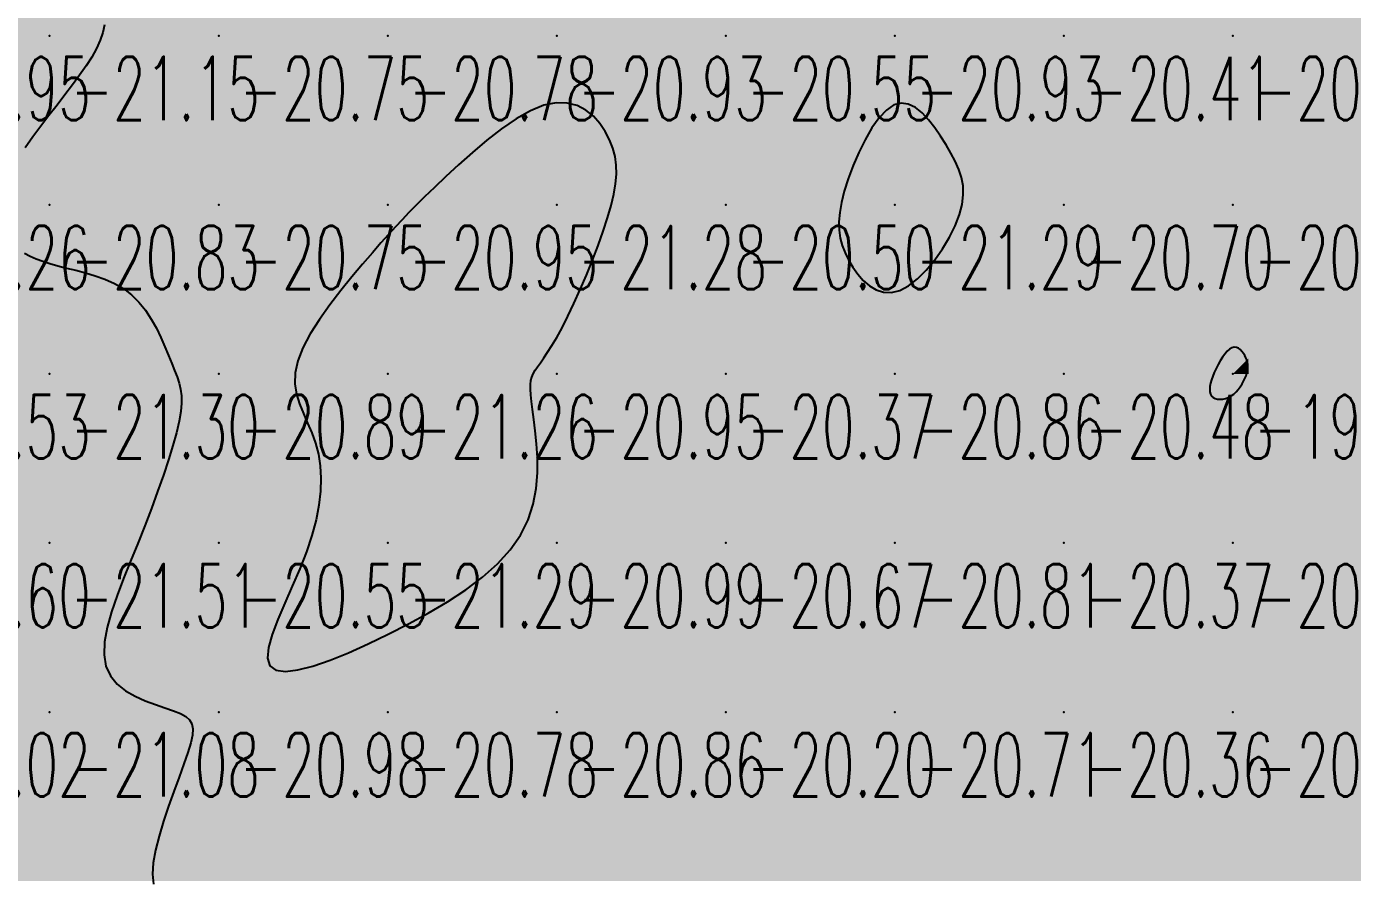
# Model space of a CAD drawing. Header units: millimetres. Extents: x 88261 to 90953, y 390274 to 392322.
# Drawn here: x 89158.9 to 89237.3, y 391107.5 to 391157.8 of the extents above; entities that cross this region are included whole.
import ezdxf
from ezdxf.enums import TextEntityAlignment as Align

# ---------------------------------------------------------------- set-up
doc = ezdxf.new("R2010")
doc.units = ezdxf.units.MM
doc.header["$LTSCALE"] = 25
for name, color, linetype in [('CN_03_00', 7, 'Continuous'), ('CN_04_00', 242, 'Continuous'), ('COTEAlt', 7, 'Continuous'), ('TN_COLORIAGE', 7, 'Continuous')]:
    doc.layers.add(name, color=color, linetype=linetype)
doc.styles.add('Simplex 1.0', font='Simplex.shx', dxfattribs={"width": 0.99, "height": 2.5})
doc.styles.get("Standard").update_dxf_attribs({"font": 'times.ttf'})

# ---------------------------------------------------------------- blocks, each defined once
blk = doc.blocks.new('COTE')
at = {"color": 0}
blk.add_point((0, 0), dxfattribs=at)
at = {"layer": 'COTEAlt'}
blk.add_attdef('ALT', text='', height=3.75, dxfattribs=at).set_placement((1.25, -1.25), align=Align.TOP_LEFT)

msp = doc.modelspace()

# ---------------------------------------------------------------- linework, layer by layer
at = {"layer": 'CN_03_00', "elevation": -21, "flags": 128}
for points in [[(89163.491, 391157.881), (89163.393, 391157.433), (89163.24, 391156.971), (89163.02, 391156.486), (89162.738, 391155.977), (89162.402, 391155.446), (89162.021, 391154.894), (89161.603, 391154.323), (89161.156, 391153.735), (89160.689, 391153.131), (89160.209, 391152.513), (89159.727, 391151.883), (89159.252, 391151.247), (89158.795, 391150.613)], [(89158.766, 391144.376), (89159.092, 391144.206), (89159.448, 391144.048), (89159.839, 391143.901), (89160.269, 391143.761), (89160.74, 391143.628), (89161.255, 391143.497), (89161.803, 391143.361), (89162.373, 391143.211), (89162.951, 391143.036), (89163.525, 391142.829), (89164.083, 391142.579), (89164.612, 391142.277), (89165.1, 391141.914), (89165.536, 391141.485), (89165.923, 391141.001), (89166.266, 391140.48), (89166.569, 391139.936), (89166.836, 391139.386), (89167.072, 391138.845), (89167.282, 391138.331), (89167.471, 391137.859), (89167.64, 391137.439), (89167.788, 391137.057), (89167.907, 391136.692), (89167.994, 391136.326), (89168.043, 391135.937), (89168.047, 391135.505), (89168.003, 391135.011), (89167.904, 391134.434), (89167.747, 391133.76), (89167.537, 391132.995), (89167.278, 391132.153), (89166.977, 391131.245), (89166.639, 391130.285), (89166.271, 391129.285), (89165.877, 391128.257), (89165.464, 391127.215), (89165.04, 391126.17), (89164.625, 391125.136), (89164.241, 391124.128), (89163.911, 391123.159), (89163.657, 391122.242), (89163.502, 391121.392), (89163.467, 391120.622), (89163.576, 391119.945), (89163.842, 391119.372), (89164.24, 391118.894), (89164.738, 391118.498), (89165.304, 391118.172), (89165.903, 391117.904), (89166.503, 391117.68), (89167.071, 391117.489), (89167.574, 391117.318), (89167.985, 391117.153), (89168.302, 391116.98), (89168.529, 391116.782), (89168.668, 391116.542), (89168.725, 391116.245), (89168.702, 391115.875), (89168.604, 391115.414), (89168.433, 391114.847), (89168.197, 391114.166), (89167.914, 391113.39), (89167.604, 391112.548), (89167.288, 391111.667), (89166.987, 391110.775), (89166.721, 391109.9), (89166.512, 391109.07), (89166.38, 391108.313), (89166.34, 391107.648), (89166.385, 391107.061)]]:
    msp.add_lwpolyline(points, dxfattribs=at)
for points in [[(89175.043, 391125.711), (89174.602, 391124.686), (89174.157, 391123.676), (89173.75, 391122.713), (89173.418, 391121.829), (89173.203, 391121.055), (89173.143, 391120.425), (89173.278, 391119.969), (89173.636, 391119.71), (89174.2, 391119.636), (89174.94, 391119.725), (89175.829, 391119.955), (89176.836, 391120.303), (89177.933, 391120.748), (89179.091, 391121.268), (89180.281, 391121.841), (89181.475, 391122.449), (89182.651, 391123.089), (89183.787, 391123.764), (89184.86, 391124.473), (89185.851, 391125.22), (89186.736, 391126.005), (89187.495, 391126.829), (89188.105, 391127.695), (89188.553, 391128.6), (89188.854, 391129.529), (89189.032, 391130.463), (89189.109, 391131.383), (89189.11, 391132.271), (89189.058, 391133.107), (89188.975, 391133.872), (89188.885, 391134.548), (89188.808, 391135.121), (89188.749, 391135.6), (89188.709, 391135.997), (89188.69, 391136.328), (89188.694, 391136.604), (89188.722, 391136.841), (89188.777, 391137.051), (89188.858, 391137.249), (89188.969, 391137.447), (89189.109, 391137.659), (89189.278, 391137.899), (89189.476, 391138.179), (89189.703, 391138.512), (89189.959, 391138.913), (89190.244, 391139.393), (89190.559, 391139.967), (89190.9, 391140.642), (89191.261, 391141.401), (89191.63, 391142.221), (89191.999, 391143.081), (89192.355, 391143.959), (89192.69, 391144.831), (89192.994, 391145.676), (89193.256, 391146.471), (89193.467, 391147.2), (89193.625, 391147.866), (89193.729, 391148.479), (89193.776, 391149.049), (89193.766, 391149.585), (89193.696, 391150.097), (89193.567, 391150.594), (89193.376, 391151.085), (89193.121, 391151.575), (89192.803, 391152.046), (89192.42, 391152.473), (89191.97, 391152.833), (89191.453, 391153.102), (89190.868, 391153.255), (89190.213, 391153.27), (89189.489, 391153.122), (89188.697, 391152.797), (89187.856, 391152.32), (89186.988, 391151.728), (89186.114, 391151.055), (89185.257, 391150.336), (89184.44, 391149.607), (89183.683, 391148.903), (89183.009, 391148.26), (89182.433, 391147.702), (89181.938, 391147.215), (89181.5, 391146.774), (89181.096, 391146.355), (89180.702, 391145.934), (89180.295, 391145.484), (89179.85, 391144.983), (89179.344, 391144.405), (89178.762, 391143.732), (89178.127, 391142.98), (89177.469, 391142.17), (89176.82, 391141.324), (89176.21, 391140.462), (89175.671, 391139.608), (89175.233, 391138.782), (89174.928, 391138.006), (89174.778, 391137.296), (89174.763, 391136.644), (89174.857, 391136.035), (89175.032, 391135.456), (89175.26, 391134.891), (89175.513, 391134.326), (89175.764, 391133.748), (89175.985, 391133.142), (89176.151, 391132.495), (89176.257, 391131.806), (89176.299, 391131.073), (89176.273, 391130.295), (89176.178, 391129.471), (89176.01, 391128.601), (89175.765, 391127.684), (89175.442, 391126.719), (89175.043, 391125.711)], [(89211.053, 391142.44), (89211.581, 391142.852), (89212.104, 391143.373), (89212.605, 391143.976), (89213.069, 391144.632), (89213.479, 391145.316), (89213.82, 391145.999), (89214.075, 391146.655), (89214.232, 391147.262), (89214.297, 391147.823), (89214.279, 391148.349), (89214.187, 391148.85), (89214.032, 391149.333), (89213.821, 391149.81), (89213.565, 391150.29), (89213.273, 391150.782), (89212.953, 391151.29), (89212.609, 391151.792), (89212.244, 391152.261), (89211.859, 391152.67), (89211.459, 391152.989), (89211.044, 391153.193), (89210.619, 391153.252), (89210.185, 391153.141), (89209.746, 391152.84), (89209.31, 391152.375), (89208.886, 391151.779), (89208.483, 391151.087), (89208.109, 391150.334), (89207.774, 391149.553), (89207.487, 391148.779), (89207.257, 391148.046), (89207.09, 391147.381), (89206.986, 391146.782), (89206.941, 391146.238), (89206.954, 391145.738), (89207.019, 391145.273), (89207.136, 391144.831), (89207.301, 391144.404), (89207.51, 391143.979), (89207.761, 391143.554), (89208.052, 391143.142), (89208.382, 391142.766), (89208.748, 391142.447), (89209.148, 391142.206), (89209.581, 391142.064), (89210.044, 391142.043), (89210.537, 391142.164), (89211.053, 391142.44)]]:
    msp.add_lwpolyline(points, close=True, dxfattribs=at)
at = {"layer": 'CN_04_00', "elevation": -20, "flags": 128}
msp.add_lwpolyline([(89230.294, 391136.043), (89230.435, 391136.173), (89230.565, 391136.319), (89230.682, 391136.476), (89230.788, 391136.639), (89230.88, 391136.806), (89230.958, 391136.971), (89231.022, 391137.129), (89231.072, 391137.279), (89231.106, 391137.42), (89231.125, 391137.554), (89231.13, 391137.684), (89231.121, 391137.81), (89231.097, 391137.935), (89231.059, 391138.061), (89231.008, 391138.189), (89230.943, 391138.32), (89230.865, 391138.448), (89230.776, 391138.567), (89230.675, 391138.669), (89230.566, 391138.748), (89230.447, 391138.796), (89230.321, 391138.808), (89230.188, 391138.776), (89230.05, 391138.695), (89229.908, 391138.571), (89229.766, 391138.41), (89229.627, 391138.221), (89229.491, 391138.011), (89229.364, 391137.786), (89229.246, 391137.554), (89229.14, 391137.323), (89229.049, 391137.099), (89228.976, 391136.885), (89228.92, 391136.683), (89228.886, 391136.495), (89228.873, 391136.324), (89228.885, 391136.171), (89228.922, 391136.038), (89228.987, 391135.928), (89229.08, 391135.843), (89229.198, 391135.782), (89229.335, 391135.746), (89229.487, 391135.735), (89229.648, 391135.748), (89229.815, 391135.785), (89229.981, 391135.847), (89230.142, 391135.934), (89230.294, 391136.043)], close=True, dxfattribs=at)
at = {"layer": 'TN_COLORIAGE', "color": 233}
for points in [[(89160.249, 391167.239, -21), (89151.33, 391158.32, -21), (89160.249, 391157.239, -21), (89152.632, 391157.239, -21)], [(89160.249, 391167.239, -21), (89165.475, 391167.239, -21), (89160.249, 391157.239, -21), (89163.227, 391160.218, -21)], [(89163.227, 391160.218, -21.148), (89163.991, 391157.239, -21.148), (89160.249, 391157.239, -21.148)], [(89150.249, 391147.239, -21), (89156.271, 391147.239, -21), (89160.249, 391157.239, -21), (89160.249, 391152.65, -21)], [(89150.249, 391147.239, -21), (89150.249, 391155.748, -21), (89160.249, 391157.239, -21), (89152.632, 391157.239, -21)], [(89163.991, 391157.239, -21.148), (89160.249, 391152.65, -21.148), (89160.249, 391157.239, -21.148)], [(89190.249, 391155.113, -21.277), (89181.889, 391147.239, -21.277), (89190.249, 391147.239, -21.277)], [(89194.049, 391151.04, -21.277), (89190.249, 391155.113, -21.277), (89190.249, 391147.239, -21.277)], [(89206.558, 391147.239, -21.293), (89210.249, 391155.264, -21.293), (89210.249, 391147.239, -21.293)], [(89213.557, 391150.547, -21.293), (89210.249, 391155.264, -21.293), (89210.249, 391147.239, -21.293)], [(89193.809, 391147.239, -21.277), (89194.049, 391151.04, -21.277), (89190.249, 391147.239, -21.277)], [(89213.557, 391150.547, -21.293), (89215.161, 391147.239, -21.293), (89210.249, 391147.239, -21.293)], [(89190.249, 391147.239, -21), (89181.889, 391147.239, -21), (89180.249, 391137.239, -21), (89180.249, 391145.487, -21)], [(89190.249, 391147.239, -21), (89190.249, 391138.831, -21), (89180.249, 391137.239, -21), (89188.548, 391137.239, -21)], [(89193.809, 391147.239, -21.277), (89190.249, 391138.831, -21.277), (89190.249, 391147.239, -21.277)], [(89207.063, 391144.054, -21.293), (89206.558, 391147.239, -21.293), (89210.249, 391147.239, -21.293)], [(89207.063, 391144.054, -21.293), (89210.249, 391140.423, -21.293), (89210.249, 391147.239, -21.293)], [(89215.161, 391147.239, -21.293), (89210.249, 391140.423, -21.293), (89210.249, 391147.239, -21.293)], [(89173.18, 391137.239, -21.256), (89180.249, 391145.487, -21.256), (89180.249, 391137.239, -21.256)], [(89150.249, 391137.239, -21), (89157.771, 391144.762, -21), (89160.249, 391137.239, -21), (89160.249, 391143.585, -21)], [(89165.674, 391142.665, -21.302), (89160.249, 391143.585, -21.302), (89160.249, 391137.239, -21.302)], [(89165.674, 391142.665, -21.302), (89167.652, 391137.239, -21.302), (89160.249, 391137.239, -21.302)], [(89150.249, 391127.239, -21.302), (89160.249, 391127.239, -21.302), (89160.249, 391137.239, -21.302)], [(89150.249, 391137.239, -21.302), (89150.249, 391127.239, -21.302), (89160.249, 391137.239, -21.302)], [(89160.249, 391127.239, -21), (89168.541, 391135.531, -21), (89160.249, 391137.239, -21), (89167.652, 391137.239, -21)], [(89176.602, 391133.593, -21.256), (89173.18, 391137.239, -21.256), (89180.249, 391137.239, -21.256)], [(89180.249, 391127.239, -21), (89176.318, 391127.239, -21), (89180.249, 391137.239, -21), (89176.602, 391133.593, -21)], [(89180.249, 391127.239, -21), (89188.712, 391135.702, -21), (89180.249, 391137.239, -21), (89188.548, 391137.239, -21)], [(89165.609, 391127.239, -21.515), (89168.541, 391135.531, -21.515), (89160.249, 391127.239, -21.515)], [(89188.712, 391135.702, -21.289), (89189.917, 391127.239, -21.289), (89180.249, 391127.239, -21.289)], [(89150.249, 391127.239, -21.515), (89150.249, 391117.239, -21.515), (89160.249, 391127.239, -21.515)], [(89150.249, 391117.239, -21.515), (89160.249, 391117.239, -21.515), (89160.249, 391127.239, -21.515)], [(89160.249, 391127.239, -21), (89165.609, 391127.239, -21), (89160.249, 391117.239, -21), (89161.807, 391118.798, -21)], [(89176.318, 391127.239, -21.289), (89170.775, 391117.765, -21.289), (89180.249, 391127.239, -21.289)], [(89180.249, 391121.51, -21.289), (89170.775, 391117.765, -21.289), (89180.249, 391127.239, -21.289)], [(89180.249, 391121.51, -21.289), (89189.917, 391127.239, -21.289), (89180.249, 391127.239, -21.289)], [(89161.807, 391118.798, -21.082), (89168.619, 391117.239, -21.082), (89160.249, 391117.239, -21.082)], [(89160.249, 391117.239, -21), (89150.677, 391107.668, -21), (89150.249, 391117.239, -21), (89150.249, 391108.771, -21)], [(89160.249, 391107.239, -21), (89150.522, 391107.239, -21), (89160.249, 391117.239, -21), (89150.677, 391107.668, -21)], [(89160.249, 391107.239, -21), (89169.161, 391116.152, -21), (89160.249, 391117.239, -21), (89168.619, 391117.239, -21)], [(89165.336, 391107.239, -21.131), (89169.161, 391116.152, -21.131), (89160.249, 391107.239, -21.131)]]:
    msp.add_solid(points, dxfattribs=at)
at = {"layer": 'TN_COLORIAGE', "color": 223}
for points in [[(89163.991, 391157.239, -20.652), (89163.227, 391160.218, -20.652), (89170.249, 391157.239, -20.652), (89170.249, 391167.239, -20.652)], [(89177.381, 391164.372, -20.652), (89178.03, 391167.239, -20.652), (89170.249, 391157.239, -20.652), (89170.249, 391167.239, -20.652)], [(89180.249, 391164.166, -20.641), (89182.414, 391167.239, -20.641), (89180.249, 391157.239, -20.641), (89190.249, 391167.239, -20.641)], [(89180.249, 391157.239, -20.641), (89190.249, 391157.239, -20.641), (89190.249, 391167.239, -20.641)], [(89190.249, 391167.239, -20.206), (89190.249, 391157.239, -20.206), (89200.249, 391167.239, -20.206)], [(89190.249, 391157.239, -20.206), (89200.249, 391157.239, -20.206), (89200.249, 391167.239, -20.206)], [(89200.249, 391167.239, -20.227), (89200.249, 391157.239, -20.227), (89210.249, 391167.239, -20.227)], [(89200.249, 391157.239, -20.227), (89210.249, 391157.239, -20.227), (89210.249, 391167.239, -20.227)], [(89210.249, 391167.239, -20.521), (89210.249, 391157.239, -20.521), (89220.249, 391167.239, -20.521)], [(89210.249, 391157.239, -20.521), (89220.249, 391157.239, -20.521), (89220.249, 391167.239, -20.521)], [(89220.249, 391167.239, -20.057), (89220.249, 391157.239, -20.057), (89230.249, 391167.239, -20.057)], [(89220.249, 391157.239, -20.057), (89230.249, 391157.239, -20.057), (89230.249, 391167.239, -20.057)], [(89230.249, 391157.239, -20), (89235.88, 391162.87, -20), (89230.249, 391167.239, -20), (89233.309, 391167.239, -20)], [(89240.249, 391157.239, -20), (89240.249, 391165.001, -20), (89230.249, 391157.239, -20), (89235.88, 391162.87, -20)], [(89180.249, 391164.166, -20.753), (89177.381, 391164.372, -20.753), (89180.249, 391157.239, -20.753), (89170.249, 391157.239, -20.753)], [(89160.249, 391152.65, -20.753), (89163.991, 391157.239, -20.753), (89160.249, 391147.239, -20.753), (89170.249, 391157.239, -20.753)], [(89160.249, 391147.239, -20.753), (89170.249, 391147.239, -20.753), (89170.249, 391157.239, -20.753)], [(89170.249, 391157.239, -20.776), (89170.249, 391147.239, -20.776), (89180.249, 391157.239, -20.776)], [(89170.249, 391147.239, -20.776), (89180.249, 391147.239, -20.776), (89180.249, 391157.239, -20.776)], [(89180.249, 391157.239, -20.925), (89180.249, 391147.239, -20.925), (89190.249, 391157.239, -20.925)], [(89181.889, 391147.239, -20.925), (89190.249, 391155.113, -20.925), (89180.249, 391147.239, -20.925), (89190.249, 391157.239, -20.925)], [(89190.249, 391155.113, -20.548), (89194.049, 391151.04, -20.548), (89190.249, 391157.239, -20.548), (89200.249, 391157.239, -20.548)], [(89194.049, 391151.04, -20.499), (89193.809, 391147.239, -20.499), (89200.249, 391157.239, -20.499), (89200.249, 391147.239, -20.499)], [(89200.249, 391157.239, -20.928), (89200.249, 391147.239, -20.928), (89210.249, 391157.239, -20.928)], [(89210.249, 391155.264, -20.499), (89206.558, 391147.239, -20.499), (89210.249, 391157.239, -20.499), (89200.249, 391147.239, -20.499)], [(89210.249, 391155.264, -20.407), (89213.557, 391150.547, -20.407), (89210.249, 391157.239, -20.407), (89220.249, 391157.239, -20.407)], [(89215.161, 391147.239, -20.407), (89213.557, 391150.547, -20.407), (89220.249, 391147.239, -20.407), (89220.249, 391157.239, -20.407)], [(89220.249, 391157.239, -20.166), (89220.249, 391147.239, -20.166), (89230.249, 391157.239, -20.166)], [(89220.249, 391147.239, -20.166), (89230.249, 391147.239, -20.166), (89230.249, 391157.239, -20.166)], [(89230.249, 391157.239, -20.447), (89230.249, 391147.239, -20.447), (89240.249, 391157.239, -20.447)], [(89230.249, 391147.239, -20.447), (89240.249, 391147.239, -20.447), (89240.249, 391157.239, -20.447)], [(89160.249, 391152.65, -20.826), (89156.271, 391147.239, -20.826), (89160.249, 391147.239, -20.826)], [(89156.271, 391147.239, -20.826), (89157.771, 391144.762, -20.826), (89160.249, 391147.239, -20.826)], [(89160.249, 391143.585, -20.826), (89157.771, 391144.762, -20.826), (89160.249, 391147.239, -20.826)], [(89160.249, 391143.585, -20.745), (89165.674, 391142.665, -20.745), (89160.249, 391147.239, -20.745), (89170.249, 391147.239, -20.745)], [(89167.652, 391137.239, -20.745), (89165.674, 391142.665, -20.745), (89170.249, 391137.239, -20.745), (89170.249, 391147.239, -20.745)], [(89170.249, 391147.239, -20.946), (89170.249, 391137.239, -20.946), (89180.249, 391147.239, -20.946)], [(89180.249, 391145.487, -20.894), (89173.18, 391137.239, -20.894), (89180.249, 391147.239, -20.894), (89170.249, 391137.239, -20.894)], [(89180.249, 391145.487, -20.946), (89181.889, 391147.239, -20.946), (89180.249, 391147.239, -20.946)], [(89190.249, 391138.831, -20.499), (89193.809, 391147.239, -20.499), (89190.249, 391137.239, -20.499), (89200.249, 391147.239, -20.499)], [(89190.249, 391137.239, -20.499), (89200.249, 391137.239, -20.499), (89200.249, 391147.239, -20.499)], [(89206.558, 391147.239, -20.373), (89207.063, 391144.054, -20.373), (89200.249, 391147.239, -20.373), (89200.249, 391137.239, -20.373)], [(89210.249, 391140.423, -20.697), (89215.161, 391147.239, -20.697), (89210.249, 391137.239, -20.697), (89220.249, 391147.239, -20.697)], [(89210.249, 391137.239, -20.697), (89220.249, 391137.239, -20.697), (89220.249, 391147.239, -20.697)], [(89220.249, 391147.239, -20.264), (89220.249, 391137.239, -20.264), (89230.249, 391147.239, -20.264)], [(89220.249, 391137.239, -20), (89228.979, 391137.239, -20), (89230.249, 391147.239, -20), (89230.249, 391139.318, -20)], [(89240.249, 391147.239, -20), (89231.154, 391138.144, -20), (89230.249, 391147.239, -20), (89230.249, 391139.318, -20)], [(89240.249, 391147.239, -20), (89231.154, 391138.144, -20), (89240.249, 391137.239, -20), (89231.183, 391137.239, -20)], [(89210.249, 391140.423, -20.373), (89207.063, 391144.054, -20.373), (89210.249, 391137.239, -20.373), (89200.249, 391137.239, -20.373)], [(89188.548, 391137.239, -20.948), (89190.249, 391138.831, -20.948), (89190.249, 391137.239, -20.948)], [(89168.541, 391135.531, -20.554), (89165.609, 391127.239, -20.554), (89170.249, 391137.239, -20.554), (89170.249, 391127.239, -20.554)], [(89167.652, 391137.239, -20.894), (89168.541, 391135.531, -20.894), (89170.249, 391137.239, -20.894)], [(89173.18, 391137.239, -20.554), (89176.602, 391133.593, -20.554), (89170.249, 391137.239, -20.554), (89170.249, 391127.239, -20.554)], [(89188.548, 391137.239, -20.948), (89188.712, 391135.702, -20.948), (89190.249, 391137.239, -20.948)], [(89189.917, 391127.239, -20.948), (89188.712, 391135.702, -20.948), (89190.249, 391127.239, -20.948), (89190.249, 391137.239, -20.948)], [(89190.249, 391137.239, -20.373), (89190.249, 391127.239, -20.373), (89200.249, 391137.239, -20.373)], [(89190.249, 391127.239, -20.373), (89200.249, 391127.239, -20.373), (89200.249, 391137.239, -20.373)], [(89200.249, 391137.239, -20.863), (89200.249, 391127.239, -20.863), (89210.249, 391137.239, -20.863)], [(89200.249, 391127.239, -20.863), (89210.249, 391127.239, -20.863), (89210.249, 391137.239, -20.863)], [(89210.249, 391137.239, -20.476), (89210.249, 391127.239, -20.476), (89220.249, 391137.239, -20.476)], [(89210.249, 391127.239, -20.476), (89220.249, 391127.239, -20.476), (89220.249, 391137.239, -20.476)], [(89220.249, 391137.239, -20), (89228.979, 391137.239, -20), (89220.249, 391127.239, -20), (89228.673, 391135.664, -20)], [(89240.249, 391137.239, -20), (89231.183, 391137.239, -20), (89230.249, 391127.239, -20), (89230.249, 391135.674, -20)], [(89230.249, 391127.239, -20.672), (89240.249, 391127.239, -20.672), (89240.249, 391137.239, -20.672)], [(89230.249, 391127.239, -20), (89230.249, 391135.674, -20), (89220.249, 391127.239, -20), (89228.673, 391135.664, -20)], [(89176.602, 391133.593, -20.554), (89176.318, 391127.239, -20.554), (89170.249, 391127.239, -20.554)], [(89161.807, 391118.798, -20.554), (89165.609, 391127.239, -20.554), (89170.249, 391127.239, -20.554)], [(89168.619, 391117.239, -20.554), (89161.807, 391118.798, -20.554), (89170.249, 391117.239, -20.554), (89170.249, 391127.239, -20.554)], [(89170.775, 391117.765, -20.554), (89176.318, 391127.239, -20.554), (89170.249, 391117.239, -20.554), (89170.249, 391127.239, -20.554)], [(89189.917, 391127.239, -20.785), (89180.249, 391121.51, -20.785), (89190.249, 391127.239, -20.785), (89180.249, 391117.239, -20.785)], [(89180.249, 391117.239, -20.99), (89190.249, 391117.239, -20.99), (89190.249, 391127.239, -20.99)], [(89190.249, 391127.239, -20.667), (89190.249, 391117.239, -20.667), (89200.249, 391127.239, -20.667)], [(89190.249, 391117.239, -20.667), (89200.249, 391117.239, -20.667), (89200.249, 391127.239, -20.667)], [(89200.249, 391127.239, -20.806), (89200.249, 391117.239, -20.806), (89210.249, 391127.239, -20.806)], [(89200.249, 391117.239, -20.806), (89210.249, 391117.239, -20.806), (89210.249, 391127.239, -20.806)], [(89210.249, 391127.239, -20.37), (89210.249, 391117.239, -20.37), (89220.249, 391127.239, -20.37)], [(89210.249, 391117.239, -20.37), (89220.249, 391117.239, -20.37), (89220.249, 391127.239, -20.37)], [(89220.249, 391127.239, -20.373), (89220.249, 391117.239, -20.373), (89230.249, 391127.239, -20.373)], [(89220.249, 391117.239, -20.373), (89230.249, 391117.239, -20.373), (89230.249, 391127.239, -20.373)], [(89230.249, 391127.239, -20.111), (89230.249, 391117.239, -20.111), (89240.249, 391127.239, -20.111)], [(89230.249, 391117.239, -20), (89240.11, 391117.239, -20), (89240.249, 391127.239, -20), (89240.249, 391118.011, -20)], [(89170.775, 391117.765, -20.785), (89180.249, 391121.51, -20.785), (89170.249, 391117.239, -20.785), (89180.249, 391117.239, -20.785)], [(89169.161, 391116.152, -20.873), (89165.336, 391107.239, -20.873), (89170.249, 391117.239, -20.873), (89170.249, 391107.239, -20.873)], [(89168.619, 391117.239, -20.984), (89169.161, 391116.152, -20.984), (89170.249, 391117.239, -20.984)], [(89170.249, 391107.239, -20.785), (89180.249, 391107.239, -20.785), (89180.249, 391117.239, -20.785)], [(89170.249, 391117.239, -20.785), (89170.249, 391107.239, -20.785), (89180.249, 391117.239, -20.785)], [(89180.249, 391117.239, -20.857), (89180.249, 391107.239, -20.857), (89190.249, 391117.239, -20.857)], [(89180.249, 391107.239, -20.857), (89190.249, 391107.239, -20.857), (89190.249, 391117.239, -20.857)], [(89190.249, 391117.239, -20.205), (89190.249, 391107.239, -20.205), (89200.249, 391117.239, -20.205)], [(89190.249, 391107.239, -20.205), (89200.249, 391107.239, -20.205), (89200.249, 391117.239, -20.205)], [(89200.249, 391117.239, -20.714), (89200.249, 391107.239, -20.714), (89210.249, 391117.239, -20.714)], [(89200.249, 391107.239, -20.714), (89210.249, 391107.239, -20.714), (89210.249, 391117.239, -20.714)], [(89210.249, 391117.239, -20.363), (89210.249, 391107.239, -20.363), (89220.249, 391117.239, -20.363)], [(89210.249, 391107.239, -20.363), (89220.249, 391107.239, -20.363), (89220.249, 391117.239, -20.363)], [(89220.249, 391117.239, -20.658), (89220.249, 391107.239, -20.658), (89230.249, 391117.239, -20.658)], [(89220.249, 391107.239, -20.658), (89230.249, 391107.239, -20.658), (89230.249, 391117.239, -20.658)], [(89230.249, 391117.239, -20), (89240.11, 391117.239, -20), (89230.249, 391107.239, -20), (89240.074, 391117.065, -20)], [(89230.249, 391107.239, -20), (89240.074, 391117.065, -20), (89240.249, 391107.239, -20), (89240.249, 391116.959, -20)]]:
    msp.add_solid(points, dxfattribs=at)
at = {"layer": 'TN_COLORIAGE', "color": 213}
for points in [[(89230.249, 391139.318, -19.931), (89228.979, 391137.239, -19.931), (89230.249, 391137.239, -19.931)], [(89230.249, 391139.318, -19.931), (89231.154, 391138.144, -19.931), (89230.249, 391137.239, -19.931)], [(89231.183, 391137.239, -19.931), (89231.154, 391138.144, -19.931), (89230.249, 391137.239, -19.931)], [(89228.673, 391135.664, -19.931), (89228.979, 391137.239, -19.931), (89230.249, 391137.239, -19.931)], [(89228.673, 391135.664, -19.931), (89230.249, 391135.674, -19.931), (89230.249, 391137.239, -19.931)], [(89230.249, 391135.674, -19.931), (89231.183, 391137.239, -19.931), (89230.249, 391137.239, -19.931)]]:
    msp.add_solid(points, dxfattribs=at)

# ---------------------------------------------------------------- block references
at = {"layer": 'COTEAlt'}
ref = msp.add_blockref('COTE', (89150.249, 391157.239), dxfattribs=at)
ref.add_attrib('ALT', '-20.95', dxfattribs={"height": 3.75, "style": 'Simplex 1.0', "width": 0.6}).set_placement((89151.499, 391155.989), align=Align.TOP_LEFT)
ref = msp.add_blockref('COTE', (89160.249, 391157.239), dxfattribs=at)
ref.add_attrib('ALT', '-21.15', dxfattribs={"height": 3.75, "style": 'Simplex 1.0', "width": 0.6}).set_placement((89161.499, 391155.989), align=Align.TOP_LEFT)
ref = msp.add_blockref('COTE', (89170.249, 391157.239), dxfattribs=at)
ref.add_attrib('ALT', '-20.75', dxfattribs={"height": 3.75, "style": 'Simplex 1.0', "width": 0.6}).set_placement((89171.499, 391155.989), align=Align.TOP_LEFT)
ref = msp.add_blockref('COTE', (89180.249, 391157.239), dxfattribs=at)
ref.add_attrib('ALT', '-20.78', dxfattribs={"height": 3.75, "style": 'Simplex 1.0', "width": 0.6}).set_placement((89181.499, 391155.989), align=Align.TOP_LEFT)
ref = msp.add_blockref('COTE', (89190.249, 391157.239), dxfattribs=at)
ref.add_attrib('ALT', '-20.93', dxfattribs={"height": 3.75, "style": 'Simplex 1.0', "width": 0.6}).set_placement((89191.499, 391155.989), align=Align.TOP_LEFT)
ref = msp.add_blockref('COTE', (89200.249, 391157.239), dxfattribs=at)
ref.add_attrib('ALT', '-20.55', dxfattribs={"height": 3.75, "style": 'Simplex 1.0', "width": 0.6}).set_placement((89201.499, 391155.989), align=Align.TOP_LEFT)
ref = msp.add_blockref('COTE', (89210.249, 391157.239), dxfattribs=at)
ref.add_attrib('ALT', '-20.93', dxfattribs={"height": 3.75, "style": 'Simplex 1.0', "width": 0.6}).set_placement((89211.499, 391155.989), align=Align.TOP_LEFT)
ref = msp.add_blockref('COTE', (89220.249, 391157.239), dxfattribs=at)
ref.add_attrib('ALT', '-20.41', dxfattribs={"height": 3.75, "style": 'Simplex 1.0', "width": 0.6}).set_placement((89221.499, 391155.989), align=Align.TOP_LEFT)
ref = msp.add_blockref('COTE', (89230.249, 391157.239), dxfattribs=at)
ref.add_attrib('ALT', '-20.17', dxfattribs={"height": 3.75, "style": 'Simplex 1.0', "width": 0.6}).set_placement((89231.499, 391155.989), align=Align.TOP_LEFT)
ref = msp.add_blockref('COTE', (89150.249, 391147.239), dxfattribs=at)
ref.add_attrib('ALT', '-21.26', dxfattribs={"height": 3.75, "style": 'Simplex 1.0', "width": 0.6}).set_placement((89151.499, 391145.989), align=Align.TOP_LEFT)
ref = msp.add_blockref('COTE', (89160.249, 391147.239), dxfattribs=at)
ref.add_attrib('ALT', '-20.83', dxfattribs={"height": 3.75, "style": 'Simplex 1.0', "width": 0.6}).set_placement((89161.499, 391145.989), align=Align.TOP_LEFT)
ref = msp.add_blockref('COTE', (89170.249, 391147.239), dxfattribs=at)
ref.add_attrib('ALT', '-20.75', dxfattribs={"height": 3.75, "style": 'Simplex 1.0', "width": 0.6}).set_placement((89171.499, 391145.989), align=Align.TOP_LEFT)
ref = msp.add_blockref('COTE', (89180.249, 391147.239), dxfattribs=at)
ref.add_attrib('ALT', '-20.95', dxfattribs={"height": 3.75, "style": 'Simplex 1.0', "width": 0.6}).set_placement((89181.499, 391145.989), align=Align.TOP_LEFT)
ref = msp.add_blockref('COTE', (89190.249, 391147.239), dxfattribs=at)
ref.add_attrib('ALT', '-21.28', dxfattribs={"height": 3.75, "style": 'Simplex 1.0', "width": 0.6}).set_placement((89191.499, 391145.989), align=Align.TOP_LEFT)
ref = msp.add_blockref('COTE', (89200.249, 391147.239), dxfattribs=at)
ref.add_attrib('ALT', '-20.50', dxfattribs={"height": 3.75, "style": 'Simplex 1.0', "width": 0.6}).set_placement((89201.499, 391145.989), align=Align.TOP_LEFT)
ref = msp.add_blockref('COTE', (89210.249, 391147.239), dxfattribs=at)
ref.add_attrib('ALT', '-21.29', dxfattribs={"height": 3.75, "style": 'Simplex 1.0', "width": 0.6}).set_placement((89211.499, 391145.989), align=Align.TOP_LEFT)
ref = msp.add_blockref('COTE', (89220.249, 391147.239), dxfattribs=at)
ref.add_attrib('ALT', '-20.70', dxfattribs={"height": 3.75, "style": 'Simplex 1.0', "width": 0.6}).set_placement((89221.499, 391145.989), align=Align.TOP_LEFT)
ref = msp.add_blockref('COTE', (89230.249, 391147.239), dxfattribs=at)
ref.add_attrib('ALT', '-20.26', dxfattribs={"height": 3.75, "style": 'Simplex 1.0', "width": 0.6}).set_placement((89231.499, 391145.989), align=Align.TOP_LEFT)
ref = msp.add_blockref('COTE', (89150.249, 391137.239), dxfattribs=at)
ref.add_attrib('ALT', '-21.53', dxfattribs={"height": 3.75, "style": 'Simplex 1.0', "width": 0.6}).set_placement((89151.499, 391135.989), align=Align.TOP_LEFT)
ref = msp.add_blockref('COTE', (89160.249, 391137.239), dxfattribs=at)
ref.add_attrib('ALT', '-21.30', dxfattribs={"height": 3.75, "style": 'Simplex 1.0', "width": 0.6}).set_placement((89161.499, 391135.989), align=Align.TOP_LEFT)
ref = msp.add_blockref('COTE', (89170.249, 391137.239), dxfattribs=at)
ref.add_attrib('ALT', '-20.89', dxfattribs={"height": 3.75, "style": 'Simplex 1.0', "width": 0.6}).set_placement((89171.499, 391135.989), align=Align.TOP_LEFT)
ref = msp.add_blockref('COTE', (89180.249, 391137.239), dxfattribs=at)
ref.add_attrib('ALT', '-21.26', dxfattribs={"height": 3.75, "style": 'Simplex 1.0', "width": 0.6}).set_placement((89181.499, 391135.989), align=Align.TOP_LEFT)
ref = msp.add_blockref('COTE', (89190.249, 391137.239), dxfattribs=at)
ref.add_attrib('ALT', '-20.95', dxfattribs={"height": 3.75, "style": 'Simplex 1.0', "width": 0.6}).set_placement((89191.499, 391135.989), align=Align.TOP_LEFT)
ref = msp.add_blockref('COTE', (89200.249, 391137.239), dxfattribs=at)
ref.add_attrib('ALT', '-20.37', dxfattribs={"height": 3.75, "style": 'Simplex 1.0', "width": 0.6}).set_placement((89201.499, 391135.989), align=Align.TOP_LEFT)
ref = msp.add_blockref('COTE', (89210.249, 391137.239), dxfattribs=at)
ref.add_attrib('ALT', '-20.86', dxfattribs={"height": 3.75, "style": 'Simplex 1.0', "width": 0.6}).set_placement((89211.499, 391135.989), align=Align.TOP_LEFT)
ref = msp.add_blockref('COTE', (89220.249, 391137.239), dxfattribs=at)
ref.add_attrib('ALT', '-20.48', dxfattribs={"height": 3.75, "style": 'Simplex 1.0', "width": 0.6}).set_placement((89221.499, 391135.989), align=Align.TOP_LEFT)
ref = msp.add_blockref('COTE', (89230.249, 391137.239), dxfattribs=at)
ref.add_attrib('ALT', '-19.93', dxfattribs={"height": 3.75, "style": 'Simplex 1.0', "width": 0.6}).set_placement((89231.499, 391135.989), align=Align.TOP_LEFT)
ref = msp.add_blockref('COTE', (89150.249, 391127.239), dxfattribs=at)
ref.add_attrib('ALT', '-21.60', dxfattribs={"height": 3.75, "style": 'Simplex 1.0', "width": 0.6}).set_placement((89151.499, 391125.989), align=Align.TOP_LEFT)
ref = msp.add_blockref('COTE', (89160.249, 391127.239), dxfattribs=at)
ref.add_attrib('ALT', '-21.51', dxfattribs={"height": 3.75, "style": 'Simplex 1.0', "width": 0.6}).set_placement((89161.499, 391125.989), align=Align.TOP_LEFT)
ref = msp.add_blockref('COTE', (89170.249, 391127.239), dxfattribs=at)
ref.add_attrib('ALT', '-20.55', dxfattribs={"height": 3.75, "style": 'Simplex 1.0', "width": 0.6}).set_placement((89171.499, 391125.989), align=Align.TOP_LEFT)
ref = msp.add_blockref('COTE', (89180.249, 391127.239), dxfattribs=at)
ref.add_attrib('ALT', '-21.29', dxfattribs={"height": 3.75, "style": 'Simplex 1.0', "width": 0.6}).set_placement((89181.499, 391125.989), align=Align.TOP_LEFT)
ref = msp.add_blockref('COTE', (89190.249, 391127.239), dxfattribs=at)
ref.add_attrib('ALT', '-20.99', dxfattribs={"height": 3.75, "style": 'Simplex 1.0', "width": 0.6}).set_placement((89191.499, 391125.989), align=Align.TOP_LEFT)
ref = msp.add_blockref('COTE', (89200.249, 391127.239), dxfattribs=at)
ref.add_attrib('ALT', '-20.67', dxfattribs={"height": 3.75, "style": 'Simplex 1.0', "width": 0.6}).set_placement((89201.499, 391125.989), align=Align.TOP_LEFT)
ref = msp.add_blockref('COTE', (89210.249, 391127.239), dxfattribs=at)
ref.add_attrib('ALT', '-20.81', dxfattribs={"height": 3.75, "style": 'Simplex 1.0', "width": 0.6}).set_placement((89211.499, 391125.989), align=Align.TOP_LEFT)
ref = msp.add_blockref('COTE', (89220.249, 391127.239), dxfattribs=at)
ref.add_attrib('ALT', '-20.37', dxfattribs={"height": 3.75, "style": 'Simplex 1.0', "width": 0.6}).set_placement((89221.499, 391125.989), align=Align.TOP_LEFT)
ref = msp.add_blockref('COTE', (89230.249, 391127.239), dxfattribs=at)
ref.add_attrib('ALT', '-20.37', dxfattribs={"height": 3.75, "style": 'Simplex 1.0', "width": 0.6}).set_placement((89231.499, 391125.989), align=Align.TOP_LEFT)
ref = msp.add_blockref('COTE', (89150.249, 391117.239), dxfattribs=at)
ref.add_attrib('ALT', '-21.02', dxfattribs={"height": 3.75, "style": 'Simplex 1.0', "width": 0.6}).set_placement((89151.499, 391115.989), align=Align.TOP_LEFT)
ref = msp.add_blockref('COTE', (89160.249, 391117.239), dxfattribs=at)
ref.add_attrib('ALT', '-21.08', dxfattribs={"height": 3.75, "style": 'Simplex 1.0', "width": 0.6}).set_placement((89161.499, 391115.989), align=Align.TOP_LEFT)
ref = msp.add_blockref('COTE', (89170.249, 391117.239), dxfattribs=at)
ref.add_attrib('ALT', '-20.98', dxfattribs={"height": 3.75, "style": 'Simplex 1.0', "width": 0.6}).set_placement((89171.499, 391115.989), align=Align.TOP_LEFT)
ref = msp.add_blockref('COTE', (89180.249, 391117.239), dxfattribs=at)
ref.add_attrib('ALT', '-20.78', dxfattribs={"height": 3.75, "style": 'Simplex 1.0', "width": 0.6}).set_placement((89181.499, 391115.989), align=Align.TOP_LEFT)
ref = msp.add_blockref('COTE', (89190.249, 391117.239), dxfattribs=at)
ref.add_attrib('ALT', '-20.86', dxfattribs={"height": 3.75, "style": 'Simplex 1.0', "width": 0.6}).set_placement((89191.499, 391115.989), align=Align.TOP_LEFT)
ref = msp.add_blockref('COTE', (89200.249, 391117.239), dxfattribs=at)
ref.add_attrib('ALT', '-20.20', dxfattribs={"height": 3.75, "style": 'Simplex 1.0', "width": 0.6}).set_placement((89201.499, 391115.989), align=Align.TOP_LEFT)
ref = msp.add_blockref('COTE', (89210.249, 391117.239), dxfattribs=at)
ref.add_attrib('ALT', '-20.71', dxfattribs={"height": 3.75, "style": 'Simplex 1.0', "width": 0.6}).set_placement((89211.499, 391115.989), align=Align.TOP_LEFT)
ref = msp.add_blockref('COTE', (89220.249, 391117.239), dxfattribs=at)
ref.add_attrib('ALT', '-20.36', dxfattribs={"height": 3.75, "style": 'Simplex 1.0', "width": 0.6}).set_placement((89221.499, 391115.989), align=Align.TOP_LEFT)
ref = msp.add_blockref('COTE', (89230.249, 391117.239), dxfattribs=at)
ref.add_attrib('ALT', '-20.66', dxfattribs={"height": 3.75, "style": 'Simplex 1.0', "width": 0.6}).set_placement((89231.499, 391115.989), align=Align.TOP_LEFT)

doc.saveas('drawing.dxf')
